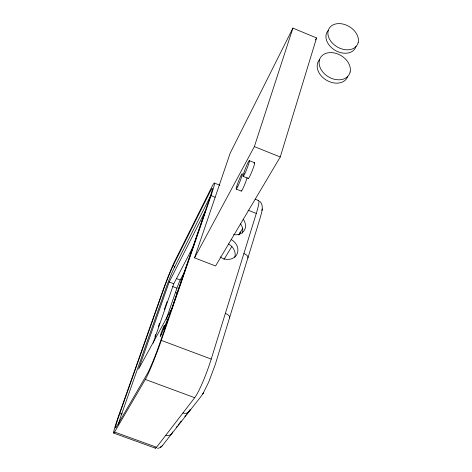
<?xml version="1.0" encoding="UTF-8"?>
<svg xmlns="http://www.w3.org/2000/svg" width="472" height="472" viewBox="0 0 472 472"><rect width="100%" height="100%" fill="white"/><g stroke="black" fill="none" stroke-linecap="round" stroke-linejoin="round"><path stroke-width="0.71" d="M247.912 257.942L260.155 217.94C261.435 212.73 264.432 205.727 259.765 201.302M262.202 208.99L261.99 210.494M280.25 156.993L316.564 37.961L292.905 28.108L230.183 153.14L194.529 257.848L215.58 265.966L280.25 156.993L254.361 146.615L194.529 257.848M155.052 447.68A26.898 2.726 -70 0 0 156.574 447.249L194.706 397.695A31.335 3.811 -69.7 0 0 211.22 359.086L256.302 213.438A28.491 3.204 -68.6 0 0 258.06 200.535M239.77 233.31L240.189 231.988M356 46.274L355.67 47.312A16.219 11.794 30.4 0 1 337.421 51.507A16.219 11.794 30.4 0 1 326.217 34.279L326.707 32.857A16.219 11.794 30.4 0 1 328.341 30.397M254.361 146.615L292.905 28.108M205.438 211.131L172.174 307.88L138.597 369.051L169.188 281.996L205.68 210.435M114.566 432.027L145.329 379.447A31.512 2.1 -69.3 0 0 161.3 340.383L211.043 195.632A28.633 1.764 -68.7 0 0 211.686 187.207L174.829 261.057A24.627 1.304 -69 0 0 162.628 291.348L118.826 415.283A27.028 1.499 -69.5 0 0 114.566 432.027L156.574 447.249M166.132 319.473L176.935 288.168A6.555 0.431 -69 0 1 180.257 280.014L184.758 271.559M154.934 336.495L155.66 334.412M158.327 326.76L159.536 323.285M164.386 309.372L167.047 301.726M153.081 343.203L173.779 283.749L193.921 245.192M119.676 413.779L163.613 289.395A19.7 1.044 -69 0 1 173.407 265.087L210.146 191.661A22.904 1.41 -68.7 0 1 209.586 198.517L159.996 342.678A25.205 1.681 -69.3 0 1 147.276 373.8L116.307 427.095A21.618 1.198 -69.5 0 1 119.676 413.779L122.236 413.903M242.366 233.068L242.478 232.749A11.741 9.93 30.2 0 0 240.543 223.923M234.755 257.258L234.867 256.927A11.924 10.248 30.7 0 0 228.525 244M315.508 39.902L316.564 37.961M202.765 393.943L203.367 392.916L201.225 396.191L162.191 445.863L159.849 447.721L157.565 448.382M203.119 393.341L208.772 381.913L215.114 365.021L247.741 258.302A5.971 3.009 17.2 0 0 243.888 253.535M223.899 259.618L231.87 246.408M238.702 235.085L242.873 228.165M176.304 427.378L177.207 426.228M178.103 425.083L181.254 421.065M184.853 416.481L185.756 415.331M186.652 414.186L187.555 413.035M188.452 411.891L190.257 409.596A6.024 5.652 41.8 0 1 182.929 412.994M161.335 446.718L160.45 447.379L162.191 445.863M113.669 433.078L155.329 448.164M145.329 379.447L194.706 397.695M161.3 340.383L211.22 359.086M175.425 292.333L177.454 293.106M176.339 278.515L180.257 280.014M169.188 281.996L173.779 283.749M172.38 286.427L176.935 288.168M211.043 195.632L215.155 197.249M248.077 210.199L256.302 213.438M236.242 189.083L241.339 191.101M214.412 183.071L219.852 185.219M255.204 199.184L258.603 200.529M243.168 176.416L248.384 178.487M249.269 160.633L254.485 162.71M173.407 265.087L174.799 267.659M225.362 313.408A6.195 2.761 17.3 0 1 229.475 317.963M172.705 431.968A5.599 5.328 44.4 0 1 165.843 435.202M254.107 163.129A8.496 0.791 -68.3 0 1 252.485 170.103A8.496 0.791 -68.3 0 1 248.225 178.327M247.116 177.655A8.29 0.755 -68.4 0 1 243.664 186.936A8.29 0.755 -68.4 0 1 241.204 190.918M347.581 76.859A16.579 12.325 30.8 0 1 328.848 81.438A16.579 12.325 30.8 0 1 317.455 63.62L317.963 62.139A16.579 12.325 30.8 0 1 319.656 59.555M233.581 234.608A11.847 9.989 30.2 0 0 244.809 229.416L245.228 228.224A11.847 9.989 30.2 0 0 243.263 219.338M220.158 256.921A12.036 10.307 30.7 0 0 237.162 253.788L237.593 252.561A12.036 10.307 30.7 0 0 231.174 239.534M211.226 194.647A19.081 1.215 -68.7 0 0 210.872 195.331L173.973 268.367A16.414 0.897 -69 0 0 165.79 288.663L121.882 413.366A18.013 1.032 -69.5 0 0 118.525 424.245M167.784 320.541A6.124 0.413 -69.2 0 1 164.085 329.686A6.124 0.413 -69.2 0 1 166.073 323.007A6.124 0.413 -69.2 0 1 168.091 319.503M350.141 72.004L349.675 73.502A16.662 12.349 30.8 0 1 330.866 78.075A16.662 12.349 30.8 0 1 319.397 60.186L319.904 58.699A16.662 12.349 30.8 0 1 338.63 54.339A16.662 12.349 30.8 0 1 350.141 72.004M358.207 42.45L357.758 43.884A16.302 11.818 30.4 0 1 339.439 48.067A16.302 11.818 30.4 0 1 328.164 30.768L328.648 29.347A16.302 11.818 30.4 0 1 346.891 25.358A16.302 11.818 30.4 0 1 358.207 42.45M244.803 173.684A8.502 0.743 -68.4 0 0 249.434 160.751A8.502 0.743 -68.4 0 0 244.455 171.118A8.502 0.743 -68.4 0 0 244.803 173.684M237.788 186.505A8.295 0.708 -68.4 0 0 242.343 173.814A8.295 0.708 -68.4 0 0 237.558 183.803A8.295 0.708 -68.4 0 0 237.788 186.505M161.424 334.206A6.024 0.401 -69.2 0 0 164.51 325.243A6.024 0.401 -69.2 0 0 161.111 333.079A6.024 0.401 -69.2 0 0 161.424 334.206"/></g></svg>
